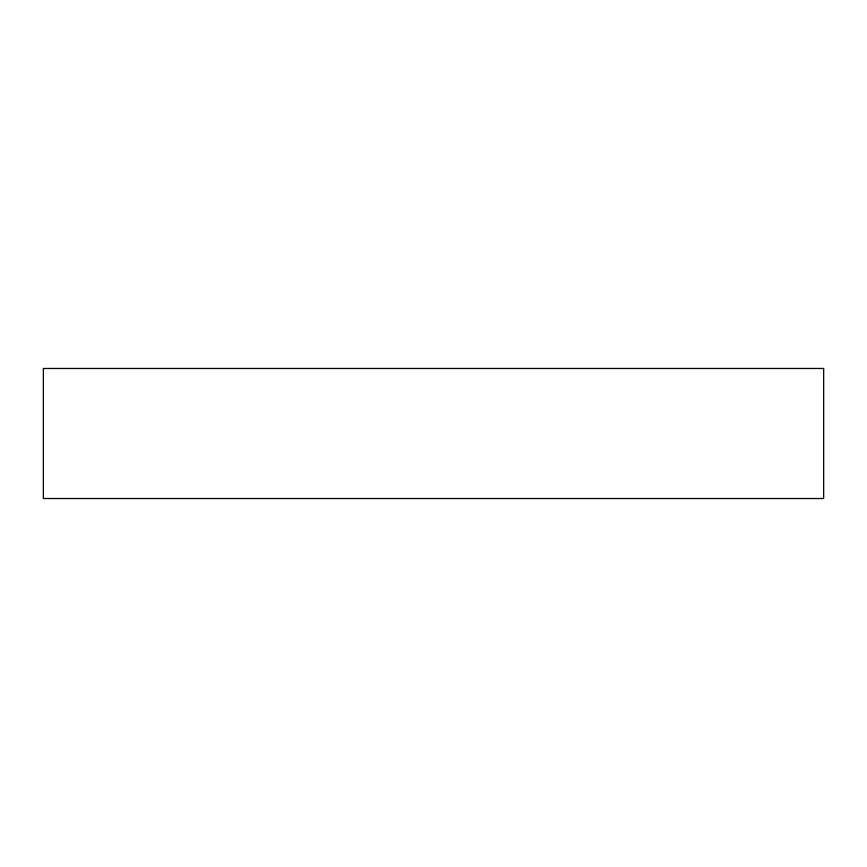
<?xml version="1.0" encoding="UTF-8"?>
<svg xmlns="http://www.w3.org/2000/svg" width="867" height="867" viewBox="0 0 867 867"><rect width="100%" height="100%" fill="white"/><g stroke="black" fill="none" stroke-linecap="round" stroke-linejoin="round"><path stroke-width="1.3" d="M823.65 368.475L43.35 368.475L43.35 498.525L823.65 498.525L823.65 368.475"/></g></svg>
